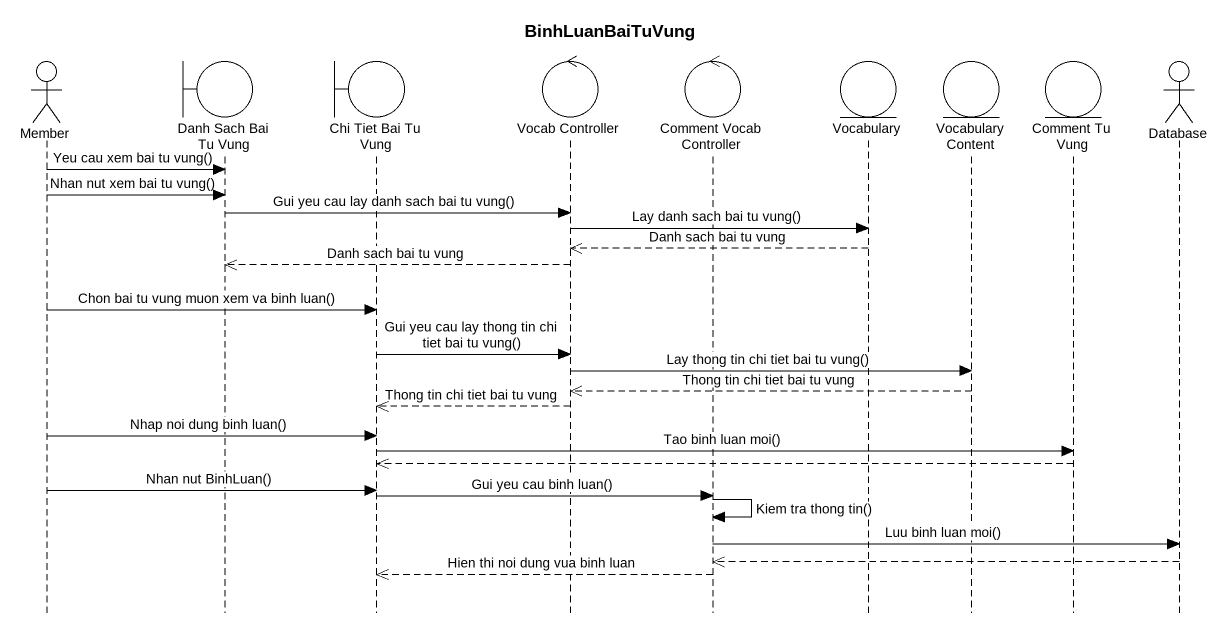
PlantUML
@startuml
title BinhLuanBaiTuVung
hide footbox
actor Member
boundary "Danh Sach Bai Tu Vung" as Danh_Sach_Bai_Tu_Vung
boundary "Chi Tiet Bai Tu Vung" as Chi_Tiet_Bai_Tu_Vung
control "Vocab Controller" as Vocab_Controller
control "Comment Vocab Controller" as Comment_Vocab_Controller
entity Vocabulary
entity "Vocabulary Content" as Vocabulary_Content
entity "Comment Tu Vung" as Comment_Tu_Vung
actor "Database" as Database_

Member -> Danh_Sach_Bai_Tu_Vung : Yeu cau xem bai tu vung()
Member -> Danh_Sach_Bai_Tu_Vung : Nhan nut xem bai tu vung()
Danh_Sach_Bai_Tu_Vung -> Vocab_Controller : Gui yeu cau lay danh sach bai tu vung()
Vocab_Controller -> Vocabulary : Lay danh sach bai tu vung()
Vocabulary -->> Vocab_Controller : Danh sach bai tu vung
Vocab_Controller -->> Danh_Sach_Bai_Tu_Vung : Danh sach bai tu vung
Member -> Chi_Tiet_Bai_Tu_Vung : Chon bai tu vung muon xem va binh luan()
Chi_Tiet_Bai_Tu_Vung -> Vocab_Controller : Gui yeu cau lay thong tin chi tiet bai tu vung()
Vocab_Controller -> Vocabulary_Content : Lay thong tin chi tiet bai tu vung()
Vocabulary_Content -->> Vocab_Controller : Thong tin chi tiet bai tu vung
Vocab_Controller -->> Chi_Tiet_Bai_Tu_Vung : Thong tin chi tiet bai tu vung
Member -> Chi_Tiet_Bai_Tu_Vung : Nhap noi dung binh luan()
Chi_Tiet_Bai_Tu_Vung -> Comment_Tu_Vung : Tao binh luan moi()
Comment_Tu_Vung -->> Chi_Tiet_Bai_Tu_Vung
Member -> Chi_Tiet_Bai_Tu_Vung : Nhan nut BinhLuan()
Chi_Tiet_Bai_Tu_Vung -> Comment_Vocab_Controller : Gui yeu cau binh luan()
Comment_Vocab_Controller -> Comment_Vocab_Controller : Kiem tra thong tin()
Comment_Vocab_Controller -> Database_ : Luu binh luan moi()
Database_ -->> Comment_Vocab_Controller
Comment_Vocab_Controller -->> Chi_Tiet_Bai_Tu_Vung : Hien thi noi dung vua binh luan
@enduml
